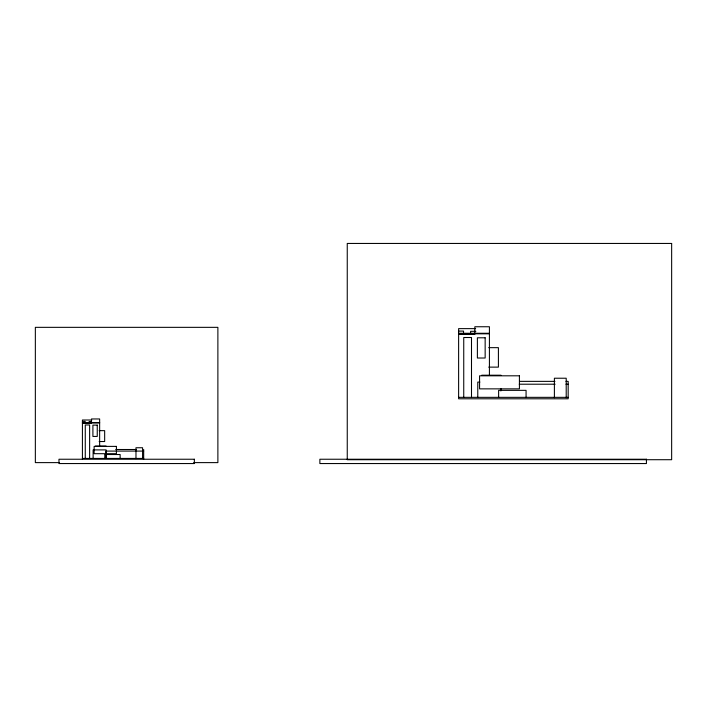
<?xml version="1.0" encoding="UTF-8"?>
<svg xmlns="http://www.w3.org/2000/svg" width="707" height="707" viewBox="0 0 707 707"><rect width="100%" height="100%" fill="white"/><g stroke="black" fill="none" stroke-linecap="round" stroke-linejoin="round"><path stroke-width="1.06" d="M475.634 328.631L458.622 328.631L458.622 398.792L568.172 398.792L568.172 381.365L565.971 381.365M458.622 331.088L463.527 331.088L463.527 333.059M475.846 331.309L470.623 331.309L470.623 332.979M458.622 333.28L489.421 333.28M458.622 333.81L489.421 333.81M458.622 334.305L474.848 334.305L474.848 326.749L489.421 326.749L489.421 375.435M488.74 347.658L498.408 347.658L498.408 367.127L488.74 367.127M481.759 375.214L501.016 375.214M519.716 381.365L554.951 381.365M479.885 382.08L477.773 382.08L477.773 397.343M519.247 384.21L555.128 384.21M565.971 384.21L568.172 384.21M458.622 397.343L568.172 397.343M91.777 420.011L82.419 420.011L82.419 459.241M82.419 421.381L85.158 421.381L85.158 423.219M91.23 421.505L89.126 421.505L89.126 422.901M82.419 422.609L99.643 422.609M82.419 422.901L99.643 422.901M82.419 423.184L91.495 423.184L91.495 418.959L99.643 418.959L99.643 446.585M99.157 430.651L104.663 430.651L104.663 441.53L99.157 441.53M95.357 446.055L106.121 446.055M115.771 449.502L136.159 449.502M143.68 451.084L105.988 451.084L105.988 458.428M82.419 458.428L143.68 458.428M59.538 462.617L35.35 462.617L35.35 327.341L217.88 327.341L217.88 462.617L193.691 462.617M566.21 397.696L566.21 378.227L554.394 378.227L554.394 397.696M526.07 397.343L526.07 390.352L498.629 390.352L498.629 397.343M501.016 388.62L501.016 390.803M500.768 388.585L500.768 390.777M471.498 397.343L471.498 337.513L463.739 337.513L463.739 397.343M143.68 449.502L143.68 459.241M142.575 458.631L142.575 447.743L135.974 447.743L135.974 458.631M120.137 458.428L120.137 454.521L104.786 454.521L104.786 458.428M106.121 458.428L106.121 449.899L93.121 449.899L93.121 458.428M89.621 458.428L89.621 424.978L85.273 424.978L85.273 458.428M671.65 243.447L347.252 243.447L347.252 459.709L671.65 459.709L671.65 243.447M485.152 337.796L477.384 337.796L477.384 358.016L485.152 358.016L485.152 337.796M519.415 375.806L479.576 375.806L479.576 388.859L519.415 388.859L519.415 375.806M97.248 425.128L92.909 425.128L92.909 436.44L97.248 436.44L97.248 425.128M116.416 446.391L94.128 446.391L94.128 453.691L116.416 453.691L116.416 446.391M194.354 459.241L58.981 459.241L58.981 463.553L194.354 463.553L194.354 459.241M646.428 459.241L319.873 459.241L319.873 463.553L646.428 463.553L646.428 459.241"/></g></svg>
